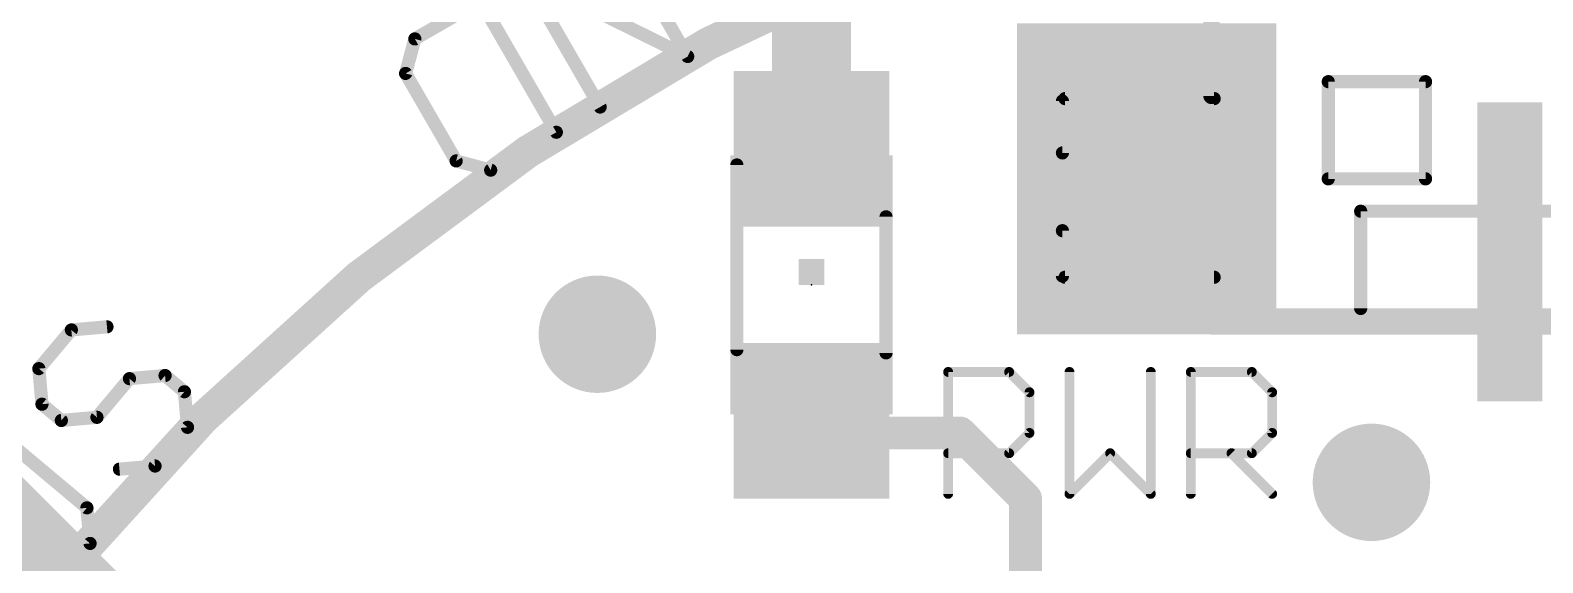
# Model space of a CAD drawing. Extents: x -22.4 to 22.3, y -22.2 to 22.2.
# Drawn here: x -13.01 to -1.35, y 10.56 to 14.66 of the extents above; entities that cross this region are included whole.
import ezdxf

# ---------------------------------------------------------------- set-up
doc = ezdxf.new("R2010")
doc.units = 0
for name, color, linetype in [('1', 12, 'CONTINUOUS'), ('16', 132, 'CONTINUOUS'), ('18', 110, 'CONTINUOUS'), ('20', 53, 'CONTINUOUS'), ('21', 53, 'CONTINUOUS'), ('23', 53, 'CONTINUOUS'), ('51', 53, 'CONTINUOUS')]:
    doc.layers.add(name, color=color, linetype=linetype)

# ---------------------------------------------------------------- blocks, each defined once
blk = doc.blocks.new('RECT')
blk.add_solid([(-0.5, -0.5), (0.5, -0.5), (-0.5, 0.5), (0.5, 0.5)])
blk = doc.blocks.new('ROUNDV')
at = {"const_width": 0.5}
blk.add_lwpolyline([(0, -0.25, 1), (0, 0.25, 1), (0, -0.25)], format="xyb", dxfattribs=at)

msp = doc.modelspace()

# ---------------------------------------------------------------- linework, layer by layer
at = {"layer": '1'}
for points, const_width in [([(0, 16.51, 0.4142), (-16.51, 0)], 0.254), ([(-7.1374, 13.75, 1), (-6.8326, 13.75)], 0.3048), ([(-6.9215, 11.65, 1), (-7.0485, 11.65)], 0.127), ([(-6.985, 11.6205, 1), (-6.985, 11.4935)], 0.127), ([(-5.7971, 11.6019, 1), (-5.8869, 11.5121)], 0.127), ([(-5.842, 11.4935, 1), (-5.842, 11.6205)], 0.127), ([(-7.0485, 11.557, 1), (-6.9215, 11.557)], 0.127), ([(-5.2705, 11.049, 1), (-5.3975, 11.049)], 0.127), ([(-5.3789, 11.0041, 1), (-5.2891, 11.0939)], 0.127)]:
    msp.add_lwpolyline(points, format="xyb", dxfattribs=dict(at, const_width=const_width))
for points, const_width in [([(-6.985, 14.986), (-6.985, 13.75)], 0.6096), ([(-6.985, 11.65), (-6.985, 11.557)], 0.254), ([(-6.985, 11.557), (-5.842, 11.557)], 0.254), ([(-5.842, 11.557), (-5.334, 11.049)], 0.254), ([(-5.334, 11.049), (-5.334, 8.509)], 0.254)]:
    msp.add_lwpolyline(points, dxfattribs=dict(at, const_width=const_width))
at = {"layer": '16', "const_width": 0.254}
msp.add_lwpolyline([(0, 16.51, 0.4142), (-16.51, 0)], format="xyb", dxfattribs=at)
at = {"layer": '16', "const_width": 0.6096}
msp.add_lwpolyline([(-14.986, 12.7), (-7.62, 5.334)], dxfattribs=at)
at = {"layer": '20'}
msp.add_arc((0, 0), 22.225, 90, 180, dxfattribs=at)
at = {"layer": '21', "const_width": 0.2032}
msp.add_lwpolyline([(-2.1, 12.418), (-3.2, 12.418)], dxfattribs=at)
at = {"layer": '21', "const_width": 0.1016}
for points in [[(-3.2, 12.4688, 1), (-3.2, 12.3672)], [(-2.1, 12.3672, 1), (-2.1, 12.4688)]]:
    msp.add_lwpolyline(points, format="xyb", dxfattribs=at)
at = {"layer": '23'}
msp.add_point((-6.985, 12.7), dxfattribs=at)
at = {"layer": '51'}
for points, const_width in [([(-3.9, 18.258), (-3.9, 14.158)], 0.127), ([(-8.5243, 15.4749), (-7.9396, 14.4622)], 0.1016), ([(-7.9396, 14.4622), (-9.1995, 15.0851)], 0.1016), ([(-9.1995, 15.0851), (-8.6148, 14.0724)], 0.1016), ([(-9.537, 14.8902), (-10.0434, 14.5979)], 0.1016), ([(-8.9523, 13.8775), (-9.537, 14.8902)], 0.1016), ([(-10.0434, 14.5979), (-10.1147, 14.3316)], 0.1016), ([(-10.1147, 14.3316), (-9.7249, 13.6565)], 0.1016), ([(-2.25, 14.268), (-3, 14.268)], 0.1016), ([(-3, 14.268), (-3, 13.518)], 0.1016), ([(-2.25, 13.518), (-2.25, 14.268)], 0.1016), ([(-5.05, 14.118), (-5.05, 13.718)], 0.1016), ([(-5.03, 14.1372), (-3.88, 14.1372)], 0.1016), ([(-9.4587, 13.5851), (-8.9523, 13.8775)], 0.1016), ([(-9.7249, 13.6565), (-9.4587, 13.5851)], 0.1016), ([(-7.56, 12.2), (-7.56, 13.625)], 0.1016), ([(-3, 13.518), (-2.25, 13.518)], 0.1016), ([(2.75, 13.268), (-2.75, 13.268)], 0.1016), ([(-2.75, 13.268), (-2.75, 12.518)], 0.1016), ([(-6.41, 13.225), (-6.41, 12.175)], 0.1016), ([(-5.05, 12.768), (-5.05, 13.118)], 0.1016), ([(-3.88, 12.7586), (-5.03, 12.7586)], 0.1016), ([(-3.9, 12.418), (-3.9, 12.718)], 0.2032), ([(3.9, 12.418), (-3.9, 12.418)], 0.2032), ([(-12.9426, 12.0535), (-12.692, 12.3521)], 0.1016), ([(-12.692, 12.3521), (-12.4174, 12.3762)], 0.1016), ([(-12.9185, 11.7789), (-12.9426, 12.0535)], 0.1016), ([(-12.2441, 11.9763), (-12.4947, 11.6777)], 0.1016), ([(-11.9695, 12.0003), (-12.2441, 11.9763)], 0.1016), ([(-11.8202, 11.875), (-11.9695, 12.0003)], 0.1016), ([(-5.9309, 11.0871), (-5.9309, 12.0277)], 0.0762), ([(-5.9309, 12.0277), (-5.4606, 12.0277)], 0.0762), ([(-5.4606, 12.0277), (-5.3038, 11.8709)], 0.0762), ([(-4.9954, 12.0277), (-4.9954, 11.0871)], 0.0762), ([(-4.3683, 11.0871), (-4.3683, 12.0277)], 0.0762), ([(-4.0599, 11.0871), (-4.0599, 12.0277)], 0.0762), ([(-4.0599, 12.0277), (-3.5896, 12.0277)], 0.0762), ([(-3.5896, 12.0277), (-3.4328, 11.8709)], 0.0762), ([(-11.7962, 11.6005), (-11.8202, 11.875)], 0.1016), ([(-5.3038, 11.8709), (-5.3038, 11.5574)], 0.0762), ([(-3.4328, 11.8709), (-3.4328, 11.5574)], 0.0762), ([(-12.7693, 11.6537), (-12.9185, 11.7789)], 0.1016), ([(-12.4947, 11.6777), (-12.7693, 11.6537)], 0.1016), ([(-12.0468, 11.3018), (-11.7962, 11.6005)], 0.1016), ([(-5.3038, 11.5574), (-5.4606, 11.4006)], 0.0762), ([(-3.4328, 11.5574), (-3.5896, 11.4006)], 0.0762), ([(-12.5719, 10.9792), (-13.1691, 11.4803)], 0.1016), ([(-5.4606, 11.4006), (-5.9309, 11.4006)], 0.0762), ([(-4.9954, 11.0871), (-4.6818, 11.4006)], 0.0762), ([(-4.6818, 11.4006), (-4.3683, 11.0871)], 0.0762), ([(-3.5896, 11.4006), (-4.0599, 11.4006)], 0.0762), ([(-3.7463, 11.4006), (-3.4328, 11.0871)], 0.0762), ([(-12.3213, 11.2778), (-12.0468, 11.3018)], 0.1016), ([(-12.5479, 10.7046), (-12.5719, 10.9792)], 0.1016), ([(-12.7984, 10.406), (-12.5479, 10.7046)], 0.1016)]:
    msp.add_lwpolyline(points, dxfattribs=dict(at, const_width=const_width))
for points, const_width in [([(-10.0561, 14.6199, 1), (-10.0307, 14.5759)], 0.0508), ([(-10.0189, 14.5913, 1), (-10.0679, 14.6044)], 0.0508), ([(-7.9616, 14.4495, 1), (-7.9176, 14.4749)], 0.0508), ([(-7.9509, 14.4394, 1), (-7.9284, 14.4849)], 0.0508), ([(-10.1393, 14.3382, 1), (-10.0902, 14.325)], 0.0508), ([(-10.0927, 14.3443, 1), (-10.1367, 14.3189)], 0.0508), ([(-3, 14.2934, 1), (-3, 14.2426)], 0.0508), ([(-2.9746, 14.268, 1), (-3.0254, 14.268)], 0.0508), ([(-2.2246, 14.268, 1), (-2.2754, 14.268)], 0.0508), ([(-2.25, 14.2426, 1), (-2.25, 14.2934)], 0.0508), ([(-5.0246, 14.118, 1), (-5.0754, 14.118)], 0.0508), ([(-5.03, 14.1626, 1), (-5.03, 14.1118)], 0.0508), ([(-3.9318, 14.158, 1), (-3.8683, 14.158)], 0.0635), ([(-3.88, 14.1118, 1), (-3.88, 14.1626)], 0.0508), ([(-8.6368, 14.0597, 1), (-8.5928, 14.0851)], 0.0508), ([(-8.9743, 13.8648, 1), (-8.9303, 13.8902)], 0.0508), ([(-8.9396, 13.8555, 1), (-8.965, 13.8995)], 0.0508), ([(-5.05, 13.118, 1), (-5.05, 13.718)], 0.1016), ([(-5.05, 13.7434, 1), (-5.05, 13.6926)], 0.0508), ([(-9.7184, 13.681, 1), (-9.7315, 13.6319)], 0.0508), ([(-9.7469, 13.6438, 1), (-9.7029, 13.6692)], 0.0508), ([(-7.5346, 13.625, 1), (-7.5854, 13.625)], 0.0508), ([(-7.435, 13.447, 1), (-7.435, 13.653, 1), (-7.435, 13.447)], 0.1016), ([(-7.335, 13.7, 1), (-6.635, 13.7)], 0.1016), ([(-5.0754, 13.718, 1), (-5.0246, 13.718)], 0.0508), ([(-9.4714, 13.6071, 1), (-9.446, 13.5631)], 0.0508), ([(-9.4653, 13.5606, 1), (-9.4521, 13.6097)], 0.0508), ([(-3, 13.5434, 1), (-3, 13.4926)], 0.0508), ([(-3.0254, 13.518, 1), (-2.9746, 13.518)], 0.0508), ([(-2.2754, 13.518, 1), (-2.2246, 13.518)], 0.0508), ([(-2.25, 13.4926, 1), (-2.25, 13.5434)], 0.0508), ([(-2.75, 13.2934, 1), (-2.75, 13.2426)], 0.0508), ([(-2.7246, 13.268, 1), (-2.7754, 13.268)], 0.0508), ([(-6.3846, 13.225, 1), (-6.4354, 13.225)], 0.0508), ([(-5.05, 13.1434, 1), (-5.05, 13.0926)], 0.0508), ([(-5.0246, 13.118, 1), (-5.0754, 13.118)], 0.0508), ([(-5.0754, 12.768, 1), (-5.0246, 12.768)], 0.0508), ([(-5.03, 12.784, 1), (-5.03, 12.7332)], 0.0508), ([(-3.8492, 12.718, 1), (-3.9508, 12.718)], 0.1016), ([(-3.88, 12.7332, 1), (-3.88, 12.784)], 0.0508), ([(-3.9, 12.4688, 1), (-3.9, 12.3672)], 0.1016), ([(-2.7754, 12.518, 1), (-2.7246, 12.518)], 0.0508), ([(-12.6942, 12.3774, 1), (-12.6898, 12.3268)], 0.0508), ([(-12.6726, 12.3358, 1), (-12.7115, 12.3685)], 0.0508), ([(-12.4152, 12.3508, 1), (-12.4197, 12.4015)], 0.0508), ([(-3.9508, 12.418, 1), (-3.8492, 12.418)], 0.1016), ([(-7.5854, 12.2, 1), (-7.5346, 12.2)], 0.0508), ([(-6.4354, 12.175, 1), (-6.3846, 12.175)], 0.0508), ([(-12.9173, 12.0557, 1), (-12.9679, 12.0513)], 0.0508), ([(-12.962, 12.0698, 1), (-12.9231, 12.0372)], 0.0508), ([(-12.2463, 12.0016, 1), (-12.2419, 11.951)], 0.0508), ([(-12.2247, 11.96, 1), (-12.2636, 11.9926)], 0.0508), ([(-11.9532, 12.0198, 1), (-11.9859, 11.9809)], 0.0508), ([(-11.9673, 11.975, 1), (-11.9717, 12.0256)], 0.0508), ([(-6.635, 11.7, 1), (-7.335, 11.7)], 0.1016), ([(-5.9119, 12.0277, 1), (-5.95, 12.0277)], 0.0381), ([(-5.9309, 12.0468, 1), (-5.9309, 12.0087)], 0.0381), ([(-5.4471, 12.0412, 1), (-5.4741, 12.0142)], 0.0381), ([(-5.4606, 12.0087, 1), (-5.4606, 12.0468)], 0.0381), ([(-4.9763, 12.0277, 1), (-5.0144, 12.0277)], 0.0381), ([(-4.3493, 12.0277, 1), (-4.3874, 12.0277)], 0.0381), ([(-4.0599, 12.0468, 1), (-4.0599, 12.0087)], 0.0381), ([(-4.0408, 12.0277, 1), (-4.0789, 12.0277)], 0.0381), ([(-3.5761, 12.0412, 1), (-3.603, 12.0142)], 0.0381), ([(-3.5896, 12.0087, 1), (-3.5896, 12.0468)], 0.0381), ([(-11.7949, 11.8772, 1), (-11.8455, 11.8728)], 0.0508), ([(-11.8366, 11.8556, 1), (-11.8039, 11.8945)], 0.0508), ([(-5.2848, 11.8709, 1), (-5.3229, 11.8709)], 0.0381), ([(-5.3173, 11.8575, 1), (-5.2904, 11.8844)], 0.0381), ([(-3.4137, 11.8709, 1), (-3.4518, 11.8709)], 0.0381), ([(-3.4463, 11.8575, 1), (-3.4193, 11.8844)], 0.0381), ([(-12.9022, 11.7984, 1), (-12.9349, 11.7595)], 0.0508), ([(-12.9439, 11.7767, 1), (-12.8932, 11.7812)], 0.0508), ([(-12.7715, 11.679, 1), (-12.767, 11.6284)], 0.0508), ([(-12.7856, 11.6342, 1), (-12.7529, 11.6731)], 0.0508), ([(-12.5141, 11.694, 1), (-12.4752, 11.6614)], 0.0508), ([(-12.4925, 11.6524, 1), (-12.4969, 11.703)], 0.0508), ([(-11.8215, 11.5982, 1), (-11.7709, 11.6027)], 0.0508), ([(-11.7767, 11.5841, 1), (-11.8157, 11.6168)], 0.0508), ([(-5.3229, 11.5574, 1), (-5.2848, 11.5574)], 0.0381), ([(-5.2904, 11.5439, 1), (-5.3173, 11.5709)], 0.0381), ([(-3.4518, 11.5574, 1), (-3.4137, 11.5574)], 0.0381), ([(-3.4193, 11.5439, 1), (-3.4463, 11.5709)], 0.0381), ([(-5.9309, 11.4197, 1), (-5.9309, 11.3816)], 0.0381), ([(-5.4741, 11.4141, 1), (-5.4471, 11.3872)], 0.0381), ([(-5.4606, 11.3816, 1), (-5.4606, 11.4197)], 0.0381), ([(-4.6684, 11.4141, 1), (-4.6953, 11.3872)], 0.0381), ([(-4.6684, 11.3872, 1), (-4.6953, 11.4141)], 0.0381), ([(-4.0599, 11.4197, 1), (-4.0599, 11.3816)], 0.0381), ([(-3.7329, 11.4141, 1), (-3.7598, 11.3872)], 0.0381), ([(-3.603, 11.4141, 1), (-3.5761, 11.3872)], 0.0381), ([(-3.5896, 11.3816, 1), (-3.5896, 11.4197)], 0.0381), ([(-12.3236, 11.3031, 1), (-12.3191, 11.2525)], 0.0508), ([(-12.0662, 11.3182, 1), (-12.0273, 11.2855)], 0.0508), ([(-12.0445, 11.2765, 1), (-12.049, 11.3272)], 0.0508), ([(-5.95, 11.0871, 1), (-5.9119, 11.0871)], 0.0381), ([(-5.0089, 11.1006, 1), (-4.9819, 11.0736)], 0.0381), ([(-5.0144, 11.0871, 1), (-4.9763, 11.0871)], 0.0381), ([(-4.3874, 11.0871, 1), (-4.3493, 11.0871)], 0.0381), ([(-4.3818, 11.0736, 1), (-4.3548, 11.1006)], 0.0381), ([(-4.0789, 11.0871, 1), (-4.0408, 11.0871)], 0.0381), ([(-3.4463, 11.0736, 1), (-3.4193, 11.1006)], 0.0381), ([(-12.5466, 10.9814, 1), (-12.5972, 10.977)], 0.0508), ([(-12.5882, 10.9598, 1), (-12.5556, 10.9987)], 0.0508), ([(-12.5732, 10.7024, 1), (-12.5226, 10.7069)], 0.0508), ([(-12.5284, 10.6883, 1), (-12.5673, 10.721)], 0.0508)]:
    msp.add_lwpolyline(points, format="xyb", dxfattribs=dict(at, const_width=const_width))

# ---------------------------------------------------------------- block references
at = {"layer": '1', "xscale": 2, "yscale": 2.4, "rotation": 180}
msp.add_blockref('RECT', (-4.4, 13.518), dxfattribs=at)
at = {"layer": '1'}
for p, xscale, yscale in [((-6.985, 13.75), 1.2, 1.2), ((-1.6, 12.954), 0.5, 2.308), ((-6.985, 11.65), 1.2, 1.2)]:
    msp.add_blockref('RECT', p, dxfattribs=dict(at, xscale=xscale, yscale=yscale))
at = {"layer": '18', "xscale": 0.9064, "yscale": 0.9064}
for p in [(-8.636, 12.319), (-8.636, 12.319), (-2.667, 11.176), (-2.667, 11.176)]:
    msp.add_blockref('ROUNDV', p, dxfattribs=at)
at = {"layer": '21', "xscale": 0.2, "yscale": 0.2}
msp.add_blockref('RECT', (-6.985, 12.8), dxfattribs=at)
at = {"layer": '51'}
for p, xscale, yscale in [((-7.4975, 13.6625), 0.225, 0.075), ((-6.5225, 13.45), 0.325, 0.5), ((-7.435, 13.35), 0.3, 0.3), ((-7.235, 13.325), 0.15, 0.25), ((-6.735, 13.325), 0.15, 0.25), ((-6.985, 13.2875), 0.4, 0.175), ((-7.4475, 11.95), 0.325, 0.5), ((-7.235, 12.075), 0.15, 0.25), ((-6.985, 12.1125), 0.4, 0.175), ((-6.735, 12.075), 0.15, 0.25), ((-6.5225, 11.95), 0.325, 0.5)]:
    msp.add_blockref('RECT', p, dxfattribs=dict(at, xscale=xscale, yscale=yscale))

doc.saveas('drawing.dxf')
